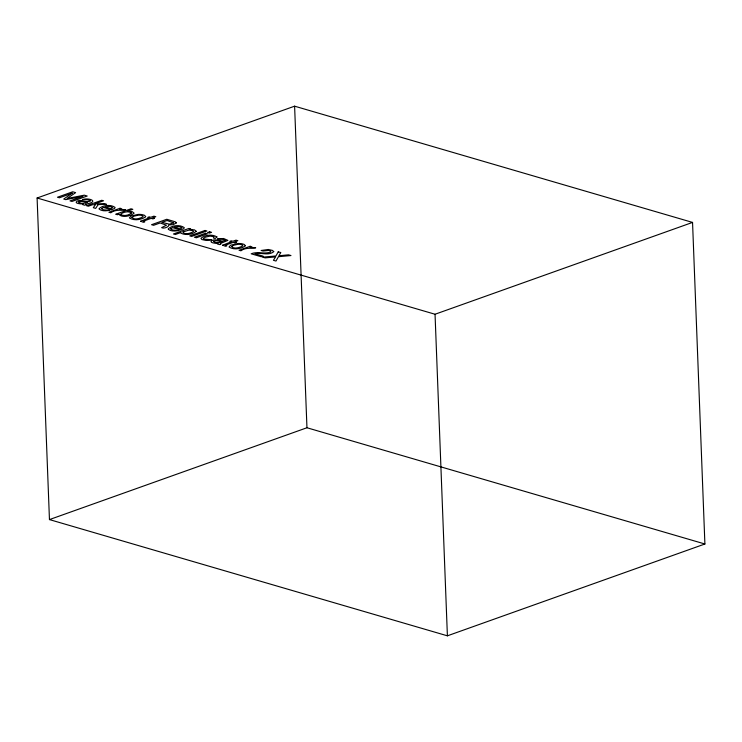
<?xml version="1.0" encoding="UTF-8"?>
<svg xmlns="http://www.w3.org/2000/svg" width="742" height="742" viewBox="0 0 742 742"><rect width="100%" height="100%" fill="white"/><g stroke="black" fill="none" stroke-linecap="round" stroke-linejoin="round"><path stroke-width="1.11" d="M37.1 198.003L294.602 106.18L692.546 222.415L704.9 543.997L447.398 635.82L49.454 519.586L37.1 198.003L435.044 314.246L692.546 222.415M49.454 519.586L306.956 427.754L704.9 543.997M435.044 314.246L447.398 635.82M294.602 106.18L306.956 427.754M216.924 236.976L215.189 238.507L213.39 237.978L214.086 236.744L210.069 236.104L205.58 237.097L203.475 238.303A3.228 1.048 -2.2 0 0 203.902 239.119L211.748 239.731L209.3 240.26A5.37 1.744 -2.2 0 1 205.868 240.399L201.87 239.545L200.934 238.303C204.968 234.88 212.435 233.971 216.924 236.976M140.665 221.199L143.345 222.303L144.82 221.775L143.531 221.348L143.92 220.958L151.164 218.371L152.926 218.89L154.447 218.343L152.685 217.833L155.783 216.729L153.909 216.172L150.811 217.285L149.318 216.85L147.797 217.387L149.29 217.823L140.665 221.199M222.73 245.175L225.41 246.279L226.885 245.75L225.596 245.324L225.985 244.925L233.229 242.346L234.991 242.857L236.522 242.319L234.76 241.799L237.857 240.696L235.984 240.148L232.877 241.252L231.383 240.816L229.862 241.363L231.356 241.799L222.73 245.175M101.524 208.632L103.555 209.847L109.899 210.274C106.431 210.895 102.062 211.442 99.14 209.096L99.048 208.641C102.915 205.08 110.836 204.189 115.121 207.472L114.583 208.419L111.532 209.8L103.444 207.435L101.524 208.632M170.697 228.842L172.728 230.057L179.082 230.484C175.604 231.105 171.235 231.643 168.313 229.306L168.221 228.851C172.088 225.29 180.009 224.39 184.294 227.673L183.756 228.629L180.705 230.001L172.617 227.636L170.697 228.842M90.422 200.767C86.916 203.484 81.462 198.828 77.242 201.11C73.161 203.419 81.629 204.263 83.243 203.79L82.585 204.597L84.709 205.209L86.091 204.718L85.441 204.152C100.318 201.824 88.966 197.307 82.603 199.561L87.482 199.756L90.422 200.767M225.262 240.158C221.756 242.875 216.293 238.21 212.073 240.491C208.001 242.801 216.469 243.654 218.083 243.181L217.425 243.988L219.539 244.591L220.921 244.099L220.272 243.534L227.896 240.38L223.592 238.497L217.443 238.943L222.322 239.147L225.262 240.158M131.918 217.415C134.154 220.365 140.08 218.491 142.965 216.831L143.048 216.107L140.924 215.291A3.58 1.159 -2.2 0 0 138.021 215.245L134.098 216.135L131.918 217.415M231.578 246.53C233.813 249.479 239.74 247.596 242.625 245.945L242.708 245.222L240.593 244.406A3.58 1.159 -2.2 0 0 237.681 244.35L233.758 245.25L231.578 246.53M176.475 222.813L173.285 224.64L168.898 224.909C169.176 226.95 163.546 229.055 161.608 227.636L166.505 225.216L160.133 222.971L153.603 225.299L151.554 224.705L166.783 219.27L175.242 221.821L176.475 222.813M131.464 212.945C128.913 215.375 123.868 216.404 120.621 214.531L120.594 214.15C123.413 212.026 128.431 210.765 131.464 212.945M118.859 214.234C121.679 218.111 130.62 216.256 134.126 213.149L132.215 211.665L127.29 211.285L132.818 209.318L131.009 208.79L115.733 214.234L117.44 214.735L118.859 214.234M145.655 216.497L145.497 216.97C141.008 219.892 134.024 220.968 129.386 217.925L131.009 216.061L138.031 214.419A6.465 2.096 -2.2 0 1 142.251 214.642L144.421 215.263L145.655 216.497M245.314 245.602L245.157 246.075C240.668 249.006 233.684 250.082 229.046 247.03L230.669 245.175L237.69 243.524A6.465 2.096 -2.2 0 1 241.911 243.747L244.081 244.378L245.314 245.602M78.643 201.954C80.136 204.189 84.894 203.299 87.333 202.278L81.629 201.351L78.643 201.954M213.473 241.345C214.967 243.571 219.725 242.68 222.164 241.66L216.46 240.733L213.473 241.345M112.663 207.528L111.105 208.715L104.984 206.925L109.918 206.378L112.663 207.528M181.836 227.729L180.278 228.916L174.157 227.126L179.091 226.588L181.836 227.729M173.591 222.841L169.454 224.205L161.858 222.359L167.061 220.504L173.591 222.841M273.733 251.621C268.79 256.129 260.971 252.197 255.016 253.783L263.067 256.129L261.305 256.76L251.186 253.801C257.446 251.093 264.477 254.45 270.663 252.011L270.654 251.056L268.715 250.425L263.011 251.046L261.119 250.49L268.279 249.479L272.5 250.425L273.733 251.621M196.213 231.309C192.419 234.639 185.593 235.576 181.011 233.192L180.974 232.487L175.307 234.509L173.452 233.971L188.932 228.453L190.731 228.972L189.266 229.501L194.478 229.862L196.213 231.309M278.259 251.835L275.913 255.962L262.687 257.159L265.163 257.882L275.616 256.88L273.427 260.303L275.978 261.045L278.454 256.704L290.957 255.545L288.517 254.831L278.862 255.786L280.819 252.577L278.259 251.835M98.167 204.597L95.681 208.381L93.306 207.686L95.468 204.69L92.481 204.746L88.317 206.23L86.536 205.71L101.765 200.275L103.546 200.794L94.698 203.948L104.177 203.66L106.542 204.356L98.167 204.597M183.014 231.958C183.84 235.168 191.288 233.378 193.588 231.337L192.419 230.326L189.117 230.066L183.014 231.958M72.215 193.198L63.719 199.041L65.75 199.635L82.909 196.315L70.017 200.887L71.965 201.453L87.194 196.027L84.291 195.174L67.105 198.504L75.628 192.642L72.697 191.788L57.468 197.224L59.425 197.789L72.215 193.198M120.009 208.279L108.907 212.24L110.753 212.787C115.316 209.272 120.788 210.737 125.565 209.782L119.852 209.485L121.771 208.799L120.009 208.279M205.033 230.447L189.804 235.873L191.659 236.42L206.888 230.985L205.033 230.447M205.497 233.285L194.441 237.227L196.324 237.783L207.38 233.841L205.497 233.285M209.671 231.801L207.556 232.552L209.439 233.099L211.553 232.348L209.671 231.801M250.156 246.298L239.054 250.258L240.909 250.796C245.463 247.29 250.935 248.746 255.721 247.8L249.998 247.494L251.918 246.817L250.156 246.298"/></g></svg>
